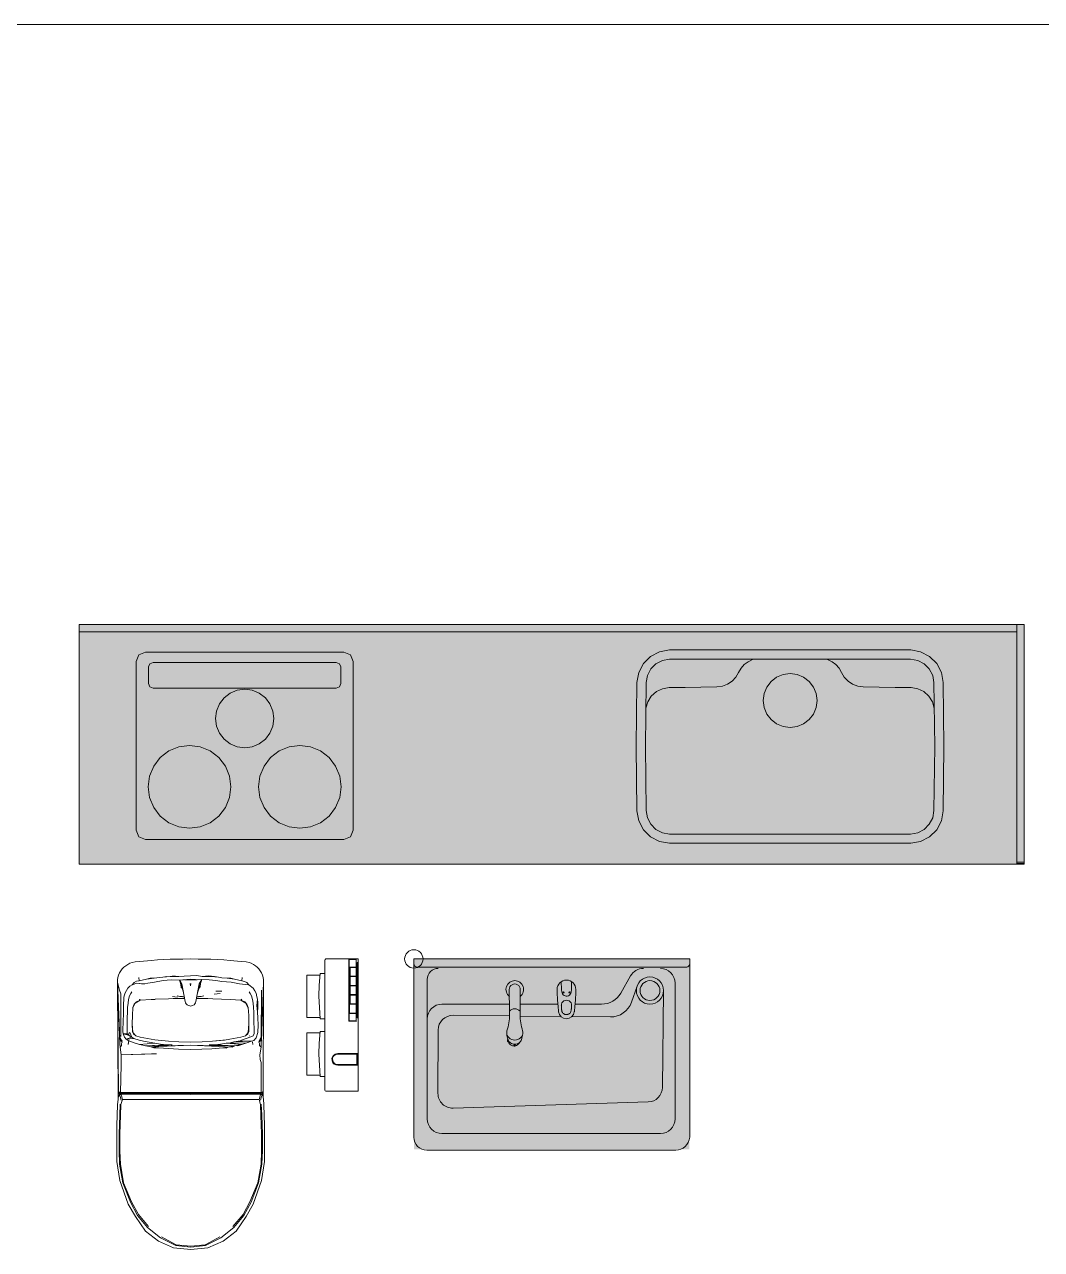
# Model space of a CAD drawing. Units: millimetres at full size, sheet at 1:100. Extents: x -361910 to 68111, y -79207 to 22945.
# Drawn here: x 14279 to 17044, y -23952 to -20620 of the extents above; entities that cross this region are included whole.
import ezdxf

# ---------------------------------------------------------------- set-up
doc = ezdxf.new("R2010")
doc.units = ezdxf.units.MM
doc.header["$LTSCALE"] = 100
doc.header["$PDMODE"] = 32
doc.header["$PDSIZE"] = 50
doc.layers.add('0-0_通り芯', color=4, linetype='Continuous', lineweight=9)
doc.layers.add('0-D_寸法', color=4, linetype='Continuous', lineweight=9)
doc.layers.add('8-5_設備・家電', color=254, linetype='Continuous')

msp = doc.modelspace()

# ---------------------------------------------------------------- linework, layer by layer
at = {"layer": '0-0_通り芯', "color": 7, "lineweight": 18}
msp.add_line((7457.9, -20620), (22101.1, -20620), dxfattribs=at)
at = {"layer": '0-D_寸法'}
for p, q in [((14427.4, -22251.4), (16977.4, -22251.4)), ((14427.4, -22251.4), (14427.4, -22903.4)), ((16977.4, -22251.4), (16977.4, -22903.4)), ((14427.4, -22271.5), (16977.4, -22271.5)), ((16032.4, -22321.1), (16688.4, -22321.1)), ((14589.7, -22334.5), (14582.4, -22352.3)), ((14582.4, -22811.2), (14582.4, -22352.3)), ((14589.7, -22334.5), (14607.4, -22327.2)), ((15147.4, -22327.2), (14607.4, -22327.2)), ((14619.5, -22358.4), (14628.4, -22354.8)), ((14628.4, -22354.8), (15126.4, -22354.8)), ((15172.4, -22811.2), (15172.4, -22352.3)), ((16032.8, -22346.2), (16687.9, -22346.2)), ((16258.1, -22347.2), (16262.2, -22346.2)), ((16462.6, -22347.2), (16458.6, -22346.2)), ((14619.5, -22358.4), (14615.9, -22367.3)), ((14615.9, -22367.3), (14615.9, -22412.4)), ((15138.9, -22412.4), (15138.9, -22367.3)), ((16213, -22395.4), (16220.5, -22382.5)), ((16507.8, -22395.4), (16500.3, -22382.5)), ((15135.2, -22421.3), (15126.4, -22425)), ((15135.2, -22421.3), (15138.9, -22412.4)), ((16161.6, -22421.6), (16176.4, -22419.7)), ((16176.4, -22419.7), (16190.4, -22414.5)), ((16544.4, -22419.7), (16530.4, -22414.5)), ((16559.1, -22421.6), (16544.4, -22419.7)), ((14628.4, -22425), (15126.4, -22425)), ((14607.4, -22836.2), (15147.4, -22836.2)), ((16032.4, -22846.8), (16688.4, -22846.8)), ((16032.8, -22821.7), (16687.9, -22821.7)), ((14427.4, -22903.4), (16977.4, -22903.4)), ((16997.4, -22898.4), (16977.4, -22898.4)), ((16977.4, -22902.1), (16997.4, -22902.1)), ((16977.4, -22903.4), (16997.4, -22903.4)), ((14544.4, -23188.7), (14548.9, -23184)), ((14548.9, -23184), (14553.8, -23179.8)), ((14565, -23173.3), (14571.1, -23171.1)), ((14571.1, -23171.1), (14579.4, -23169.3)), ((14579.4, -23169.3), (14592.7, -23167.9)), ((14657.4, -23163.2), (14674.7, -23162.4)), ((14674.7, -23162.4), (14692.1, -23161.9)), ((14692.1, -23161.9), (14709.4, -23161.6)), ((14709.4, -23161.6), (14730.2, -23161.4)), ((14730.2, -23161.4), (14751, -23161.6)), ((14751, -23161.6), (14768.3, -23161.9)), ((14768.3, -23161.9), (14785.7, -23162.4)), ((14785.7, -23162.4), (14803, -23163.2)), ((14803, -23163.2), (14820.3, -23164.1)), ((14820.3, -23164.1), (14837.6, -23165.3)), ((14837.6, -23165.3), (14867.7, -23167.9)), ((14867.7, -23167.9), (14881, -23169.3)), ((14906.6, -23179.8), (14911.5, -23184)), ((14911.5, -23184), (14916, -23188.7)), ((15096, -23162.9), (15095, -23164.4)), ((15160.7, -23162.7), (15161.2, -23162.2)), ((15160.7, -23162.7), (15160.7, -23330.2)), ((15161.1, -23163.7), (15160.7, -23163.7)), ((15161.1, -23329.2), (15161.1, -23162.3)), ((15161.1, -23163.7), (15180.7, -23162.9)), ((15180.4, -23161.4), (15161.2, -23162.2)), ((15163.1, -23183.8), (15162.8, -23184.1)), ((15180.7, -23184.5), (15162.8, -23184.5)), ((15163, -23183.5), (15180.7, -23183.5)), ((15163.1, -23183.8), (15180.4, -23183.8)), ((15164.1, -23208.7), (15164.1, -23184.2)), ((15180.4, -23162.9), (15180.4, -23161.4)), ((15180.4, -23162.9), (15180.4, -23183.8)), ((15180.7, -23183.5), (15180.4, -23183.8)), ((15180.4, -23184.2), (15180.4, -23208.7)), ((15180.7, -23184.5), (15180.4, -23184.2)), ((15185.7, -23171.5), (15183.7, -23171.5)), ((15337.4, -23161.4), (16087.4, -23161.4)), ((15337.4, -23646.4), (15337.4, -23161.4)), ((15345.1, -23183.4), (16079.7, -23183.4)), ((16087.4, -23646.4), (16087.4, -23161.4)), ((14531.4, -23224.9), (14531.7, -23218.3)), ((14531.7, -23218.3), (14532.9, -23211.9)), ((14532.9, -23211.9), (14534.7, -23205.6)), ((14534.7, -23205.6), (14537.3, -23199.6)), ((14537.3, -23199.6), (14540.6, -23194)), ((14540.6, -23194), (14544.4, -23188.7)), ((14589.6, -23211.5), (14590.6, -23221.3)), ((14590.6, -23221.3), (14610.5, -23216.7)), ((14610.5, -23216.7), (14631, -23213.6)), ((14632.5, -23224.8), (14655.5, -23220.4)), ((14654.4, -23210.8), (14665.1, -23208.8)), ((14654.4, -23210.8), (14674.4, -23209.2)), ((14655.5, -23220.4), (14677.1, -23218.6)), ((14677.1, -23218.6), (14700.6, -23219.5)), ((14700.6, -23219.5), (14701, -23219.5)), ((14703.5, -23229.9), (14700.6, -23219.5)), ((14709.1, -23218.5), (14700.9, -23218.9)), ((14700.9, -23218.9), (14711.1, -23253)), ((14706.6, -23229), (14700.9, -23218.9)), ((14701, -23219.3), (14702.8, -23227.4)), ((14714, -23218.2), (14729.6, -23216.7)), ((14730.2, -23217.9), (14714.8, -23218.2)), ((14743.6, -23217.4), (14729, -23217.3)), ((14729.6, -23216.7), (14738.2, -23217.4)), ((14745.6, -23218.2), (14730.2, -23217.9)), ((14740.4, -23217.5), (14749, -23218.2)), ((14747.1, -23218), (14745.6, -23218.2)), ((14749, -23218.2), (14760.1, -23217.5)), ((14760.9, -23217.4), (14749.2, -23253.3)), ((14760.7, -23217.4), (14753.8, -23228.9)), ((14761, -23217.4), (14760.6, -23218.1)), ((14795.3, -23208.8), (14779, -23207.6)), ((14786, -23209.2), (14806, -23210.8)), ((14795.3, -23208.8), (14806, -23210.8)), ((14829.4, -23213.6), (14849.9, -23216.7)), ((14849.9, -23216.7), (14869.8, -23221.3)), ((14869.8, -23221.3), (14870.8, -23211.5)), ((14916, -23188.7), (14919.8, -23194)), ((14919.8, -23194), (14923.1, -23199.6)), ((14923.1, -23199.6), (14925.7, -23205.6)), ((14925.7, -23205.6), (14927.5, -23211.9)), ((14927.5, -23211.9), (14928.7, -23218.3)), ((14929, -23224.9), (14928.7, -23218.3)), ((15046.4, -23320.3), (15046.4, -23205.3)), ((15082.1, -23205.3), (15046.4, -23205.3)), ((15082.4, -23201.3), (15079.6, -23233)), ((15082.4, -23201.3), (15095, -23201.3)), ((15162.8, -23208.4), (15180.7, -23208.4)), ((15163.1, -23209.2), (15162.8, -23209.5)), ((15180.7, -23209.5), (15162.8, -23209.5)), ((15164.1, -23233.7), (15164.1, -23209.2)), ((15180.4, -23208.7), (15180.7, -23208.4)), ((15180.4, -23209.2), (15180.4, -23233.7)), ((15373.9, -23596.4), (15373.9, -23217.1)), ((15926.7, -23207.3), (15900, -23254.2)), ((14531.4, -23224.9), (14536.9, -23246.1)), ((14531.4, -23224.9), (14537.9, -23379.2)), ((14531.4, -23224.9), (14537.8, -23393.1)), ((14531.4, -23224.9), (14534, -23523.7)), ((14531.4, -23224.9), (14533.6, -23539.1)), ((14536.9, -23246.1), (14540.3, -23256.3)), ((14555.8, -23247.2), (14559.5, -23241)), ((14559.5, -23241), (14565.3, -23235.7)), ((14565.3, -23235.7), (14571.9, -23231.8)), ((14605.3, -23229.9), (14584.1, -23227.5)), ((14703, -23228.6), (14704.1, -23230.9)), ((14704.9, -23240), (14703.4, -23229.3)), ((14703.4, -23230), (14704.8, -23240)), ((14704.6, -23238.7), (14706.8, -23238.5)), ((14706.9, -23238.8), (14704.6, -23238.7)), ((14704.7, -23232.1), (14705.1, -23232.9)), ((14707.2, -23240), (14704.9, -23240)), ((14715.8, -23277.5), (14706.6, -23229)), ((14730.2, -23234.4), (14729.5, -23228.5)), ((14729.5, -23228.5), (14730.2, -23231.5)), ((14730.9, -23228.5), (14730.2, -23234.4)), ((14730.2, -23231.5), (14730.9, -23228.5)), ((14753.8, -23228.9), (14744.6, -23277.5)), ((14755.5, -23240), (14753.5, -23240)), ((14755.8, -23238.7), (14753.9, -23238.8)), ((14754, -23238.6), (14755.8, -23238.7)), ((14755.3, -23234.6), (14756.4, -23234.4)), ((14756.9, -23229.9), (14755.5, -23240)), ((14757.1, -23229.3), (14756.3, -23234.4)), ((14757, -23230), (14756.6, -23230.4)), ((14757, -23230), (14757.4, -23228.6)), ((14815.6, -23248.7), (14799.4, -23249.3)), ((14799.4, -23249.3), (14807.6, -23248.9)), ((14807.6, -23248.9), (14815.6, -23248.7)), ((14815.4, -23223.1), (14841, -23224.4)), ((14841, -23224.4), (14863.2, -23228.7)), ((14863.2, -23228.7), (14888.6, -23231.8)), ((14888.5, -23231.8), (14900.9, -23240.9)), ((14889.5, -23250.7), (14892.7, -23255.7)), ((14900.9, -23241), (14905.1, -23247.8)), ((14905.1, -23247.8), (14908.4, -23254.5)), ((14908.4, -23254.5), (14910.8, -23264.1)), ((14922.5, -23379.2), (14923.5, -23246.1)), ((14922.6, -23393.1), (14923.5, -23246.1)), ((14922.7, -23385.4), (14929, -23224.9)), ((14927.5, -23536.4), (14929, -23224.9)), ((15162.8, -23233.4), (15180.7, -23233.4)), ((15163.1, -23234.2), (15162.8, -23234.5)), ((15180.7, -23234.5), (15162.8, -23234.5)), ((15164.1, -23258.7), (15164.1, -23234.2)), ((15180.4, -23233.7), (15180.7, -23233.4)), ((15180.4, -23234.2), (15180.4, -23258.7)), ((15596.9, -23244.4), (15597.7, -23303.6)), ((15626.1, -23303.6), (15626.9, -23244.4)), ((15740, -23251.7), (15740.6, -23254)), ((15740.6, -23254), (15741.7, -23256.4)), ((15777.9, -23249.4), (15777.9, -23244.4)), ((15929.1, -23279), (15944.5, -23235.2)), ((16013.4, -23510.9), (16016.4, -23247.9)), ((16047.9, -23596.4), (16047.9, -23227.1)), ((14579.9, -23281.4), (14573.6, -23293)), ((14573.6, -23293), (14577, -23284.6)), ((14593.5, -23273.7), (14579.9, -23281.4)), ((14634.4, -23271.2), (14670, -23270.1)), ((14670, -23270.1), (14714.3, -23269.4)), ((14683.2, -23269.1), (14695.7, -23269)), ((14701.1, -23263.1), (14693.9, -23262.1)), ((14695.7, -23269), (14714.2, -23269)), ((14708.3, -23263.9), (14701.1, -23263.1)), ((14713.3, -23264.3), (14708.3, -23263.9)), ((14708.9, -23268.1), (14714, -23268)), ((14714, -23268.2), (14708.9, -23268.1)), ((14708.9, -23268.6), (14714.1, -23268.4)), ((14714.2, -23269.1), (14709, -23269)), ((14715.8, -23277.5), (14716.8, -23280.7)), ((14716.8, -23280.7), (14718.6, -23283.8)), ((14718.6, -23283.8), (14720.6, -23285.8)), ((14720.6, -23285.8), (14724.6, -23288.3)), ((14735.8, -23288.3), (14739.8, -23285.8)), ((14743.6, -23280.7), (14744.6, -23277.5)), ((14746.1, -23269.4), (14790.4, -23270.1)), ((14751.5, -23268.8), (14746.2, -23268.8)), ((14746.2, -23269), (14764.7, -23269)), ((14751.4, -23269), (14746.2, -23269.1)), ((14746.3, -23268.4), (14751.5, -23268.6)), ((14746.3, -23268.6), (14751.5, -23268.8)), ((14746.4, -23268), (14751.5, -23268.1)), ((14751.5, -23268.1), (14746.4, -23268.2)), ((14752.1, -23263.9), (14747.1, -23264.3)), ((14764.7, -23269), (14777.2, -23269.1)), ((14790.4, -23270.1), (14814.2, -23270.8)), ((14794.8, -23257.5), (14810.6, -23255.2)), ((14802.8, -23256.3), (14794.8, -23257.5)), ((14810.6, -23255.2), (14802.8, -23256.3)), ((14814.2, -23270.8), (14837.6, -23271.8)), ((14837.6, -23271.8), (14866.9, -23273.7)), ((14866.9, -23273.7), (14877.4, -23278.2)), ((14880.5, -23281.4), (14866.9, -23273.7)), ((14868.3, -23270.6), (14869.3, -23272.5)), ((14868.4, -23271.4), (14868.3, -23270.6)), ((14869.3, -23272.5), (14868.4, -23271.4)), ((14877.4, -23278.2), (14883.4, -23284.6)), ((14887, -23294.8), (14880.5, -23281.4)), ((14883.4, -23284.6), (14886.8, -23293)), ((14892.7, -23255.7), (14895.9, -23261.8)), ((14895.9, -23261.8), (14898.5, -23272.1)), ((14898.5, -23272.1), (14900.2, -23281.3)), ((14900.2, -23281.3), (14901.3, -23293.3)), ((14910.8, -23264.1), (14911.9, -23270.9)), ((15162.8, -23258.4), (15180.7, -23258.4)), ((15163.1, -23259.2), (15162.8, -23259.5)), ((15180.7, -23259.5), (15162.8, -23259.5)), ((15162.8, -23283.5), (15180.7, -23283.5)), ((15164.1, -23283.8), (15164.1, -23259.2)), ((15164.1, -23284.6), (15164.1, -23284.3)), ((15180.4, -23258.7), (15180.7, -23258.4)), ((15180.4, -23259.2), (15180.4, -23283.8)), ((15180.4, -23283.8), (15180.7, -23283.5)), ((15180.4, -23284.6), (15180.4, -23284.3)), ((15180.7, -23284.6), (15180.4, -23284.3)), ((15180.4, -23284.6), (15180.4, -23308.8)), ((15413.9, -23284.4), (15597.4, -23284.4)), ((15626.3, -23284.4), (15729, -23284.4)), ((15760.3, -23259.6), (15762.4, -23257.3)), ((15775.8, -23284.4), (15847.9, -23284.4)), ((14557.8, -23321.8), (14558.4, -23305.7)), ((14558.4, -23305.7), (14559.2, -23293.3)), ((14571.8, -23337.8), (14572.1, -23315.5)), ((14572.1, -23315.5), (14573.6, -23293)), ((14724.6, -23288.3), (14727.9, -23289.3)), ((14727.9, -23289.3), (14730.2, -23289.4)), ((14730.2, -23289.4), (14732.5, -23289.3)), ((14732.5, -23289.3), (14735.8, -23288.3)), ((14886.8, -23293), (14888.3, -23315.5)), ((14901.3, -23293.3), (14902, -23306)), ((14902, -23306), (14902.7, -23321.6)), ((15046.4, -23320.3), (15082.2, -23320.3)), ((15162.4, -23308.9), (15163, -23309.5)), ((15180.7, -23308.5), (15162.8, -23308.5)), ((15163.1, -23309.2), (15162.8, -23308.9)), ((15180.4, -23309.2), (15163.1, -23309.2)), ((15164.1, -23308.8), (15164.1, -23308.5)), ((15180.7, -23308.5), (15180.4, -23308.8)), ((15180.4, -23309.5), (15180.4, -23309.2)), ((15180.4, -23309.2), (15180.7, -23309.5)), ((15180.4, -23309.5), (15180.4, -23330.1)), ((15597.7, -23316.3), (15444, -23314.7)), ((15597.7, -23303.6), (15597.7, -23313.3)), ((15626.1, -23303.6), (15626.1, -23313.3)), ((15737.4, -23317.8), (15626.1, -23316.6)), ((15730.3, -23299.9), (15729.8, -23294.2)), ((15730.9, -23304), (15730.3, -23299.9)), ((15739.1, -23296.9), (15739, -23295.8)), ((15742.6, -23308.4), (15741.4, -23306.9)), ((15760.9, -23309.7), (15762.2, -23308.4)), ((15765.7, -23296.9), (15765.8, -23295.8)), ((15871.9, -23319.2), (15767.1, -23318.1)), ((15773.9, -23304), (15774.5, -23299.9)), ((15774.5, -23299.9), (15775, -23294.2)), ((14546.4, -23359), (14546.8, -23327.8)), ((14557.5, -23351.3), (14558, -23333.2)), ((14557.5, -23364.8), (14557.5, -23351.3)), ((14558, -23333.2), (14557.8, -23321.8)), ((14571.7, -23337.8), (14573.4, -23361.5)), ((14572.1, -23358.3), (14571.8, -23337.8)), ((14887, -23361.5), (14888.7, -23337.8)), ((14902.7, -23321.6), (14902.4, -23333)), ((14902.4, -23333), (14902.9, -23351.2)), ((14902.9, -23351.2), (14903, -23364.5)), ((15082.5, -23324.3), (15095, -23324.3)), ((15180.7, -23330.1), (15160.7, -23329.2)), ((15161.2, -23330.7), (15160.7, -23330.2)), ((15161.1, -23329.2), (15161.2, -23330.7)), ((15161.2, -23330.7), (15180.4, -23331.5)), ((15180.4, -23331.5), (15180.4, -23330.1)), ((15180.4, -23331.5), (15180.7, -23331.2)), ((15185.7, -23321.5), (15183.7, -23321.5)), ((15752.4, -23323.9), (15752.4, -23324)), ((14537.9, -23379.2), (14541.1, -23384)), ((14537.9, -23379.2), (14538.4, -23384.7)), ((14541.1, -23384), (14544.4, -23388.1)), ((14547.2, -23365.5), (14546.4, -23359)), ((14547.2, -23365.5), (14557.5, -23364.8)), ((14550.9, -23374.2), (14547.2, -23365.5)), ((14547.2, -23365.5), (14561.4, -23368.8)), ((14561.4, -23368.8), (14557.5, -23364.8)), ((14562.6, -23384.3), (14560.9, -23393.9)), ((14561.5, -23387.1), (14560.9, -23393.9)), ((14561.4, -23368.8), (14563.2, -23362.2)), ((14570.5, -23373.8), (14561.4, -23368.8)), ((14561.5, -23387.1), (14562.6, -23384.3)), ((14562.6, -23384.3), (14576.5, -23389.1)), ((14563.2, -23362.2), (14564.8, -23361.6)), ((14570.5, -23373.8), (14564.8, -23361.6)), ((14574.7, -23364.7), (14572.1, -23358.3)), ((14573.4, -23361.5), (14581.1, -23370.1)), ((14581.2, -23370.1), (14574.7, -23364.7)), ((14590.1, -23382.5), (14576.1, -23378.2)), ((14593.2, -23373.7), (14581.2, -23370.1)), ((14602.5, -23384.7), (14590.1, -23382.5)), ((14603.1, -23376.1), (14593.2, -23373.7)), ((14613.1, -23378.2), (14603.1, -23376.1)), ((14623.2, -23380), (14613.1, -23378.2)), ((14633.3, -23381.5), (14623.2, -23380)), ((14698.7, -23387), (14670.6, -23385.4)), ((14730.2, -23387.4), (14698.7, -23387)), ((14761.7, -23387), (14730.2, -23387.4)), ((14789.8, -23385.4), (14761.7, -23387)), ((14848.3, -23386.8), (14835, -23390.2)), ((14866.1, -23383.7), (14848.3, -23386.8)), ((14895.5, -23385.2), (14848.3, -23386.8)), ((14894, -23373.6), (14866.1, -23383.6)), ((14895.5, -23385.2), (14866.1, -23383.7)), ((14885.7, -23364.7), (14879.2, -23370.1)), ((14879.3, -23370.1), (14887, -23361.5)), ((14883.4, -23389.1), (14895.5, -23385.2)), ((14888.3, -23358.3), (14885.7, -23364.7)), ((14891.4, -23370.8), (14890.2, -23370.4)), ((14898.9, -23387.1), (14899.5, -23393.9)), ((14916, -23388.1), (14919.3, -23384)), ((14916.4, -23384.8), (14918, -23382)), ((14918, -23382), (14921.6, -23374.8)), ((14919.3, -23384), (14922.5, -23379.2)), ((14922.1, -23384.7), (14922.5, -23379.2)), ((14922.5, -23387.9), (14922.1, -23384.7)), ((15046.4, -23477.5), (15046.4, -23362.5)), ((15082.1, -23362.5), (15046.4, -23362.5)), ((15082.4, -23358.5), (15079.6, -23390.2)), ((15082.4, -23358.5), (15095, -23358.5)), ((15403.5, -23354.6), (15403, -23527.2)), ((15592.5, -23381), (15592.5, -23385.5)), ((15593.2, -23379.9), (15593.2, -23379.9)), ((15593.6, -23381.1), (15594.6, -23383.6)), ((15594.6, -23383.6), (15596.1, -23386)), ((15594.8, -23383.9), (15594.8, -23387.1)), ((15596.1, -23386), (15598.1, -23388.1)), ((15596.2, -23376.3), (15599.6, -23378.8)), ((15611.9, -23382), (15616.2, -23381.7)), ((15616.2, -23381.7), (15620.3, -23380.6)), ((15629.2, -23383.6), (15630.2, -23381.1)), ((14537.8, -23393.1), (14539.1, -23401.4)), ((14542.7, -23396.9), (14539.1, -23401.4)), ((14539.1, -23401.4), (14541.6, -23421.8)), ((14637.8, -23419.1), (14541.6, -23421.8)), ((14623.6, -23419.2), (14541.6, -23421.8)), ((14542.5, -23391.4), (14544.4, -23388.1)), ((14542.7, -23396.9), (14542.5, -23391.4)), ((14576.5, -23389.1), (14591, -23394.2)), ((14591, -23394.1), (14621.9, -23400)), ((14680, -23394.8), (14621.9, -23400)), ((14695.5, -23396.6), (14621.9, -23400)), ((14711.1, -23397.1), (14621.9, -23400)), ((14621.9, -23400), (14642.7, -23402.9)), ((14630.7, -23403.2), (14621.9, -23400)), ((14637.8, -23419.1), (14623.6, -23419.2)), ((14642.7, -23402.9), (14630.7, -23403.2)), ((14648.8, -23393.2), (14633.4, -23390.4)), ((14642.7, -23402.9), (14670, -23405.3)), ((14664.4, -23394.7), (14648.8, -23393.2)), ((14670, -23405.3), (14697.5, -23406.8)), ((14711.1, -23397.1), (14695.5, -23396.6)), ((14730.2, -23396.2), (14711.1, -23397.1)), ((14843.1, -23401), (14730.2, -23396.3)), ((14764.9, -23396.6), (14749.3, -23397.1)), ((14764.9, -23396.6), (14858.9, -23397.8)), ((14796, -23394.7), (14780.4, -23394.8)), ((14780.4, -23394.8), (14850.6, -23397.7)), ((14788, -23405.5), (14817.7, -23402.9)), ((14811.6, -23393.2), (14796, -23394.7)), ((14796, -23394.7), (14850.6, -23397.7)), ((14817.7, -23402.9), (14834.6, -23400.6)), ((14827, -23403.6), (14817.7, -23402.9)), ((14835, -23390.2), (14827, -23390.4)), ((14834.6, -23400.6), (14827, -23403.6)), ((14834.6, -23400.6), (14850.6, -23397.7)), ((14883.4, -23389.1), (14835, -23390.2)), ((14869.4, -23393.7), (14835, -23390.2)), ((14850.6, -23397.7), (14843, -23401.1)), ((14869.4, -23393.7), (14858.9, -23397.7)), ((14869.4, -23393.7), (14883.4, -23389.1)), ((14916, -23388.1), (14917.9, -23391.4)), ((14917.9, -23391.4), (14917.7, -23396.9)), ((14922, -23401.4), (14917.7, -23396.9)), ((14918.5, -23422.5), (14922, -23401.4)), ((14922, -23401.4), (14922.6, -23393.1)), ((14922.6, -23393.1), (14922.5, -23387.9)), ((15123.2, -23420.2), (15117.7, -23424.8)), ((15130.5, -23418.4), (15123.2, -23420.2)), ((15123.9, -23421.8), (15130.2, -23420.2)), ((15182.4, -23420.2), (15130.2, -23420.2)), ((15130.5, -23418.4), (15185.4, -23418.4)), ((15182.4, -23450.4), (15182.4, -23418.4)), ((15182.7, -23418.7), (15182.4, -23418.4)), ((15182.7, -23418.7), (15183, -23418.4)), ((15182.7, -23418.7), (15182.7, -23450.1)), ((15183, -23450.4), (15183, -23418.4)), ((15185.4, -23420.2), (15183, -23420.2)), ((15185.4, -23418.4), (15185.4, -23450.4)), ((15185.7, -23418.7), (15185.4, -23418.4)), ((15185.7, -23420.3), (15185.4, -23420.2)), ((15610.1, -23393.3), (15610.1, -23397.5)), ((15610.2, -23397.7), (15610.9, -23398.6)), ((15611.9, -23393.3), (15615, -23393.1)), ((15613, -23398.3), (15613.3, -23397.5)), ((15613.3, -23393.3), (15613.3, -23397.2)), ((15615, -23393.1), (15618, -23392.5)), ((14541.6, -23449.2), (14539.3, -23524.2)), ((14541.6, -23421.8), (14541.9, -23434.7)), ((14541.9, -23434.7), (14541.6, -23449.2)), ((14919.1, -23434.7), (14918.5, -23422.5)), ((14921.9, -23443.4), (14919.1, -23434.7)), ((15117.7, -23424.8), (15114.7, -23431.3)), ((15114.7, -23431.3), (15115, -23438.8)), ((15115, -23438.8), (15117.3, -23443.5)), ((15116.5, -23431.6), (15119.1, -23425.8)), ((15116.7, -23438.3), (15116.5, -23431.6)), ((15118.7, -23442.5), (15116.7, -23438.3)), ((15117.3, -23443.5), (15120.8, -23447.2)), ((15121.8, -23445.8), (15118.7, -23442.5)), ((15119.1, -23425.8), (15123.9, -23421.8)), ((15120.8, -23447.2), (15125.3, -23449.6)), ((15125.7, -23447.9), (15121.8, -23445.8)), ((15125.3, -23449.6), (15130.5, -23450.4)), ((15130.2, -23448.7), (15125.7, -23447.9)), ((15182.4, -23448.7), (15130.2, -23448.7)), ((15130.5, -23450.4), (15185.4, -23450.4)), ((15182.4, -23450.4), (15182.7, -23450.1)), ((15182.7, -23450.1), (15183, -23450.4)), ((15185.4, -23448.7), (15183, -23448.7)), ((15185.4, -23448.7), (15185.7, -23448.6)), ((15185.7, -23450.1), (15185.4, -23450.4)), ((15046.4, -23477.5), (15082.2, -23477.5)), ((15082.5, -23481.5), (15095, -23481.5)), ((14534.3, -23533.1), (14533.2, -23542.6)), ((14534, -23523.7), (14534.8, -23522.9)), ((14536.8, -23530.7), (14534, -23523.7)), ((14534.8, -23522.9), (14536.2, -23524)), ((14537.6, -23526.4), (14534.8, -23522.9)), ((14536.2, -23524), (14537.6, -23526.4)), ((14540.2, -23528.8), (14536.4, -23531.5)), ((14536.7, -23525.2), (14536.7, -23524.8)), ((14537.6, -23526.4), (14536.8, -23527.3)), ((14536.8, -23527.3), (14536.8, -23530.7)), ((14537.4, -23530.7), (14536.8, -23530.7)), ((14539, -23527.3), (14537.6, -23526.4)), ((14541.1, -23545.9), (14538.4, -23535.9)), ((14539.3, -23524.2), (14539, -23527.3)), ((14922.4, -23527.3), (14539, -23527.3)), ((14542.3, -23533.7), (14544.9, -23543.9)), ((14916.5, -23543.9), (14730.7, -23543.3)), ((14920.5, -23557.6), (14916.5, -23543.9)), ((14923, -23535.9), (14920.4, -23545.9)), ((14925.1, -23531.5), (14921.2, -23528.8)), ((14922.4, -23527.3), (14922.1, -23524.2)), ((14925.1, -23531.5), (14923, -23535.9)), ((14924.6, -23530.7), (14924, -23530.7)), ((14924.6, -23531.2), (14924.6, -23527.3)), ((14927.1, -23533.1), (14925.1, -23531.5)), ((14926.1, -23523.5), (14926.1, -23523.3)), ((14928.3, -23542.6), (14927.1, -23533.1)), ((14929.9, -23558), (14928.3, -23542.6)), ((15098.1, -23521.4), (15185.7, -23521.4)), ((15444.3, -23567.3), (15974.7, -23550.4)), ((14535.9, -23637.9), (14537.7, -23586.3)), ((14537.7, -23586.3), (14539, -23556.5)), ((14539.7, -23587.2), (14537.9, -23638.3)), ((14541, -23557.6), (14539.7, -23587.2)), ((14921.7, -23587.2), (14920.5, -23557.6)), ((14923.5, -23638.3), (14921.7, -23587.2)), ((14922.5, -23556.5), (14923.7, -23586.3)), ((14923.7, -23586.3), (14925.5, -23637.9)), ((14931.7, -23614.1), (14929.9, -23558)), ((14529.8, -23614.1), (14529.8, -23712.7)), ((14931.7, -23712.7), (14931.7, -23614.1)), ((14535.9, -23683.4), (14535.9, -23637.9)), ((14537.9, -23638.3), (14537.9, -23683.5)), ((15413.9, -23636.4), (16007.9, -23636.4)), ((14537.4, -23719.1), (14535.9, -23683.4)), ((14537.9, -23683.5), (14539.4, -23719.1)), ((15372.4, -23681.4), (16049.4, -23681.4)), ((14529.8, -23712.7), (14538.2, -23764.1)), ((14546.3, -23770.7), (14537.4, -23719.1)), ((14539.4, -23719.1), (14548.3, -23770.7)), ((14924.1, -23719.1), (14915.1, -23770.7)), ((14923.2, -23764.1), (14931.7, -23712.7)), ((14538.2, -23764.1), (14560.7, -23827.9)), ((14566.9, -23823.3), (14546.3, -23770.7)), ((14548.3, -23770.7), (14569.8, -23821.9)), ((14915.1, -23770.7), (14894.6, -23823.3)), ((14900.8, -23827.9), (14923.2, -23764.1)), ((14560.7, -23827.9), (14580.1, -23862.3)), ((14586.3, -23858.7), (14566.9, -23823.3)), ((14569.8, -23821.9), (14588.5, -23856.8)), ((14894.6, -23823.3), (14875.1, -23858.7)), ((14881.3, -23862.3), (14900.8, -23827.9)), ((14580.1, -23862.3), (14607.3, -23901.5)), ((14613.5, -23892), (14586.3, -23858.7)), ((14588.5, -23856.8), (14616, -23889.3)), ((14845.5, -23889.3), (14873, -23856.8)), ((14875.1, -23858.7), (14847.9, -23892)), ((14854.2, -23901.5), (14881.3, -23862.3)), ((14607.3, -23901.5), (14642.7, -23928.7)), ((14648.9, -23920.1), (14613.5, -23892)), ((14690.2, -23940.8), (14648.9, -23920.1)), ((14651.4, -23917.5), (14691.5, -23938.7)), ((14812.5, -23920.1), (14771.2, -23940.8)), ((14847.9, -23892), (14812.5, -23920.1)), ((14818.7, -23928.7), (14854.2, -23901.5)), ((14642.7, -23928.7), (14684, -23947.5)), ((14684, -23947.5), (14730.7, -23951.6)), ((14730.7, -23944.9), (14690.2, -23940.8)), ((14691.5, -23938.7), (14730.7, -23942.4)), ((14771.2, -23940.8), (14730.7, -23944.9)), ((14730.7, -23951.6), (14777.4, -23947.5)), ((14777.4, -23947.5), (14818.7, -23928.7))]:
    msp.add_line(p, q, dxfattribs=at)
for points in [[(16997.4, -22893.4), (16997.4, -22251.4), (16977.4, -22251.4)], [(16032.4, -22321.1), (16005.4, -22325.8), (15981.1, -22338.4), (15961.6, -22357.8), (15948.9, -22382.1), (15944.1, -22409.2)], [(16688.4, -22321.1), (16715.4, -22325.8), (16739.7, -22338.4), (16759.2, -22357.8), (16771.9, -22382.1), (16776.7, -22409.2)], [(15126.4, -22354.8), (15135.2, -22358.4), (15138.9, -22367.3)], [(15147.4, -22327.2), (15165.1, -22334.5), (15172.4, -22352.3)], [(15969, -22409.8), (15972.5, -22390.3), (15981.7, -22372.7), (15995.8, -22358.7), (16013.4, -22349.6), (16032.8, -22346.2)], [(16220.5, -22382.5), (16227, -22370.9), (16235.7, -22360.9), (16246.2, -22352.9), (16258.1, -22347.2)], [(16500.3, -22382.5), (16493.8, -22370.9), (16485.1, -22360.9), (16474.6, -22352.9), (16462.6, -22347.2)], [(16751.7, -22409.8), (16748.2, -22390.3), (16739, -22372.7), (16725, -22358.7), (16707.4, -22349.6), (16687.9, -22346.2)], [(16360.4, -22385.1), (16341.4, -22387.6), (16323.7, -22394.9), (16308.6, -22406.6), (16296.9, -22421.8), (16289.6, -22439.5), (16287.1, -22458.6), (16289.6, -22477.6), (16296.9, -22495.3), (16308.6, -22510.6), (16323.7, -22522.3), (16341.4, -22529.6), (16360.4, -22532.1)], [(16360.4, -22385.1), (16379.4, -22387.6), (16397, -22394.9), (16412.2, -22406.6), (16423.9, -22421.8), (16431.2, -22439.5), (16433.7, -22458.6), (16431.2, -22477.6), (16423.9, -22495.3), (16412.2, -22510.6), (16397, -22522.3), (16379.4, -22529.6), (16360.4, -22532.1)], [(14615.9, -22412.4), (14619.5, -22421.3), (14628.4, -22425)], [(15944.1, -22409.2), (15941.9, -22584), (15944.1, -22758.8)], [(15969, -22409.8), (15966.9, -22584), (15969, -22758.1)], [(16031.3, -22423.5), (16074.8, -22422.7), (16118.2, -22422.1), (16161.6, -22421.6)], [(16190.4, -22414.5), (16202.8, -22406.3), (16213, -22395.4)], [(16530.4, -22414.5), (16518, -22406.3), (16507.8, -22395.4)], [(16689.4, -22423.5), (16646, -22422.7), (16602.6, -22422.1), (16559.1, -22421.6)], [(16751.7, -22409.8), (16753.9, -22584), (16751.7, -22758.1)], [(16776.7, -22409.2), (16778.9, -22584), (16776.7, -22758.8)], [(15968.2, -22479.5), (15973.3, -22461.9), (15983.1, -22446.4), (15996.8, -22434.3), (16013.3, -22426.4), (16031.3, -22423.5)], [(16752.6, -22479.5), (16747.5, -22461.9), (16737.7, -22446.4), (16724, -22434.3), (16707.5, -22426.4), (16689.4, -22423.5)], [(15944.1, -22758.8), (15948.9, -22785.8), (15961.6, -22810.1), (15981.1, -22829.5), (16005.4, -22842.1), (16032.4, -22846.8)], [(16032.8, -22821.7), (16013.4, -22818.3), (15995.8, -22809.2), (15981.7, -22795.2), (15972.5, -22777.7), (15969, -22758.1)], [(16687.9, -22821.7), (16707.4, -22818.3), (16725, -22809.2), (16739, -22795.2), (16748.2, -22777.7), (16751.7, -22758.1)], [(16776.7, -22758.8), (16771.9, -22785.8), (16759.1, -22810.1), (16739.7, -22829.5), (16715.4, -22842.1), (16688.4, -22846.8)], [(14582.4, -22811.2), (14589.7, -22828.9), (14607.4, -22836.2)], [(15147.4, -22836.2), (15165.1, -22828.9), (15172.4, -22811.2)], [(16997.4, -22893.4), (16997.4, -22898.4), (16997.4, -22902.1), (16997.4, -22903.4)], [(14553.8, -23179.8), (14559.3, -23176.3), (14565, -23173.3)], [(14592.7, -23167.9), (14622.8, -23165.3), (14640.1, -23164.1), (14657.4, -23163.2)], [(14881, -23169.3), (14889.3, -23171.1), (14895.4, -23173.3)], [(14895.4, -23173.3), (14901.2, -23176.3), (14906.6, -23179.8)], [(15098.1, -23521.4), (15096, -23520), (15095, -23518.4), (15095, -23164.4)], [(15096, -23162.9), (15098.1, -23161.4), (15185.7, -23161.4), (15185.7, -23521.4)], [(15163.1, -23183.8), (15163, -23183.5), (15162.4, -23184.1)], [(15180.4, -23184.2), (15163.1, -23184.2), (15162.8, -23184.5)], [(15180.7, -23331.2), (15180.7, -23161.7), (15180.4, -23161.4)], [(15180.7, -23316.5), (15183.7, -23321.5), (15183.7, -23171.5), (15180.7, -23176.5)], [(14610.5, -23216.7), (14620.8, -23213.9), (14631, -23213.6), (14645.4, -23211.8), (14654.4, -23210.8)], [(14674.4, -23209.2), (14698.7, -23208.7), (14681.1, -23207.5)], [(14730.2, -23207.6), (14712.7, -23208.3), (14698.7, -23208.7)], [(14709.1, -23218.5), (14711.4, -23218.2), (14729.6, -23216.7)], [(14729, -23217.3), (14730.2, -23217.9), (14740.4, -23217.5)], [(14761.7, -23208.7), (14747.7, -23206.3), (14730.2, -23207.6)], [(14760.7, -23217.4), (14780.6, -23218.4), (14799.4, -23219.9), (14815.4, -23223.1)], [(14779, -23207.6), (14761.7, -23208.7), (14786, -23209.2)], [(14806, -23210.8), (14814.9, -23212.7), (14829.4, -23213.6), (14839.6, -23213.9), (14849.9, -23216.7)], [(15162.8, -23208.4), (15163.1, -23208.7), (15180.4, -23208.7)], [(15180.7, -23209.5), (15180.4, -23209.2), (15163.1, -23209.2)], [(14550.3, -23259.4), (14552.6, -23253.1), (14555.8, -23247.2)], [(14559.2, -23293.3), (14560.2, -23281.3), (14561.9, -23272.1), (14564.5, -23261.8), (14567.7, -23255.7), (14570.9, -23250.7)], [(14571.9, -23231.8), (14577, -23225.3), (14583.2, -23221.5), (14590.6, -23221.3)], [(14571.9, -23231.8), (14584.1, -23227.5), (14597.2, -23228.7), (14613.9, -23226.9), (14632.5, -23224.8)], [(14703.4, -23230), (14704.2, -23231.5), (14704.8, -23232.3)], [(14705.7, -23234.9), (14704, -23234.4), (14705.6, -23234.7)], [(14755.6, -23240), (14756.4, -23234.4), (14755.2, -23234.7)], [(14756.9, -23229.6), (14757.4, -23228.6), (14757.6, -23227.5)], [(14869.8, -23221.3), (14877.3, -23222.5), (14883.4, -23225.3), (14888.5, -23231.8)], [(15082.5, -23324.3), (15078.7, -23262.8), (15079.6, -23233)], [(15162.8, -23233.4), (15163.1, -23233.7), (15180.4, -23233.7)], [(15180.7, -23234.5), (15180.4, -23234.2), (15163.1, -23234.2)], [(15727, -23251.3), (15727, -23250.7), (15726.9, -23250), (15726.9, -23249.4), (15726.9, -23244.4)], [(15729.8, -23294.2), (15729.5, -23290.6), (15728.2, -23273.9), (15727, -23251.3)], [(15762.4, -23257.3), (15763.9, -23254.6), (15764.8, -23251.5)], [(15775, -23294.2), (15775.3, -23290.6), (15776.6, -23273.9), (15777.8, -23251.3)], [(15777.8, -23251.3), (15777.8, -23250.7), (15777.8, -23250), (15777.9, -23249.4)], [(14540.7, -23369.2), (14540.2, -23372.3), (14540.3, -23256.3)], [(14546.9, -23327.8), (14547.9, -23313), (14548.3, -23298.4), (14548, -23284.3), (14548.5, -23270.9)], [(14548.5, -23270.9), (14549.1, -23265), (14550.3, -23259.4)], [(14577, -23284.6), (14583, -23278.2), (14593.5, -23273.7)], [(14593.5, -23273.7), (14622.8, -23271.8), (14634.4, -23271.3)], [(14694.7, -23265.3), (14687.8, -23264.3), (14680.8, -23263.2)], [(14714.2, -23268.8), (14709, -23268.8), (14714.1, -23268.6)], [(14739.8, -23285.8), (14741.8, -23283.8), (14743.6, -23280.7)], [(14766.5, -23262.1), (14759.3, -23263.1), (14752.1, -23263.9)], [(14911.9, -23270.9), (14910.1, -23288.3), (14912.3, -23304.9)], [(14911.9, -23270.9), (14913.3, -23281.2), (14913.2, -23293), (14912.3, -23304.9), (14913.4, -23322.3), (14913.7, -23340.4), (14913.6, -23361.5)], [(15162.8, -23258.4), (15163.1, -23258.7), (15180.4, -23258.7)], [(15162.8, -23283.5), (15163.1, -23283.8), (15180.4, -23283.8)], [(15180.4, -23284.3), (15163.1, -23284.3), (15162.8, -23284.6), (15180.7, -23284.6)], [(15180.7, -23259.5), (15180.4, -23259.2), (15163.1, -23259.2)], [(15741.7, -23256.4), (15743.7, -23258.9), (15746.3, -23260.9), (15749.1, -23261.9), (15751.9, -23262.4), (15754.7, -23262.2), (15757.6, -23261.3), (15760.3, -23259.6)], [(14888.3, -23315.5), (14888.6, -23337.8), (14888.3, -23358.3)], [(15162.8, -23308.5), (15163.1, -23308.8), (15180.4, -23308.8)], [(15163.1, -23309.2), (15163, -23309.5), (15180.7, -23309.5)], [(15739, -23295.8), (15738.9, -23294.8), (15738.8, -23293.7), (15738.7, -23292.6), (15738.7, -23291.6), (15738.6, -23290.5), (15738.5, -23289.4), (15738.4, -23288.4)], [(15739.4, -23301.1), (15739.3, -23300.1), (15739.3, -23299), (15739.2, -23297.9), (15739.1, -23296.9)], [(15741.4, -23306.9), (15740.2, -23304.2), (15739.4, -23301.1)], [(15752.4, -23312.9), (15751.6, -23312.9), (15750.5, -23312.8), (15749.5, -23312.6), (15748.4, -23312.3), (15747.4, -23311.9), (15747, -23311.7), (15745.3, -23310.8), (15743.9, -23309.7), (15742.6, -23308.4)], [(15752.4, -23312.9), (15753.2, -23312.9), (15754.3, -23312.8), (15755.3, -23312.6), (15756.4, -23312.3), (15757.4, -23311.9), (15757.8, -23311.7), (15759.4, -23310.8), (15760.9, -23309.7)], [(15762.2, -23308.4), (15763.4, -23306.9), (15764.6, -23304.2), (15765.3, -23301.1)], [(15765.3, -23301.1), (15765.4, -23300.1), (15765.5, -23299), (15765.6, -23297.9), (15765.7, -23296.9)], [(15765.8, -23295.8), (15765.9, -23294.8), (15766, -23293.7), (15766, -23292.6), (15766.1, -23291.6), (15766.2, -23290.5), (15766.3, -23289.4), (15766.3, -23288.6)], [(14538.4, -23384.7), (14537.9, -23387.9), (14537.8, -23393.1)], [(14538.8, -23374.8), (14542.4, -23382), (14544, -23384.8)], [(14562.6, -23384.3), (14555.1, -23379.4), (14550.9, -23374.2)], [(14591, -23394.2), (14633.4, -23390.4), (14617.5, -23388), (14602.5, -23384.7)], [(14670.6, -23385.4), (14642.6, -23382.7), (14633.3, -23381.5)], [(14789.8, -23385.4), (14822.5, -23382.1), (14837.3, -23380)], [(14827.1, -23381.5), (14817.8, -23382.7), (14789.8, -23385.4)], [(14879.2, -23370.1), (14867.3, -23373.7), (14857.3, -23376.1), (14847.3, -23378.2), (14837.2, -23380), (14827.1, -23381.5)], [(14903, -23364.5), (14900.4, -23370.2), (14894, -23373.6)], [(14913.6, -23361.5), (14908.7, -23375.5), (14901.9, -23383.2), (14895.5, -23385.2)], [(15590.6, -23357.1), (15590, -23359.8), (15589.8, -23362.6), (15590.2, -23366.4), (15591.4, -23370), (15593.5, -23373.4), (15596.2, -23376.3)], [(15593.3, -23386.7), (15594.4, -23387.1), (15594.8, -23387.2)], [(15599.6, -23378.8), (15603.4, -23380.6), (15607.6, -23381.7), (15611.9, -23382)], [(15618, -23392.5), (15620.8, -23391.4), (15623.4, -23389.9), (15625.7, -23388.1), (15627.6, -23386), (15629.2, -23383.6)], [(15620.3, -23380.6), (15624.2, -23378.8), (15627.5, -23376.3), (15630.3, -23373.4), (15632.3, -23370), (15633.6, -23366.4), (15634, -23362.6), (15633.8, -23359.8), (15633.1, -23357.1)], [(14697.5, -23406.8), (14730.2, -23407.3), (14761.3, -23406.9), (14788, -23405.5)], [(14850.6, -23397.7), (14869.4, -23393.7), (14827, -23390.4), (14811.6, -23393.2)], [(15082.5, -23481.5), (15078.7, -23420), (15079.6, -23390.2)], [(15598.1, -23388.1), (15600.4, -23389.9), (15603, -23391.4), (15605.8, -23392.5), (15608.8, -23393.1), (15611.9, -23393.3)], [(14539.3, -23524.2), (14922.1, -23524.2), (14921.9, -23443.4)], [(14533.2, -23542.6), (14531.5, -23558), (14529.8, -23614.1)], [(14538.4, -23535.9), (14536.4, -23531.5), (14534.3, -23533.1)], [(14730.7, -23530), (14540.2, -23528.8), (14542.3, -23533.7)], [(14730.7, -23543.3), (14544.9, -23543.9), (14540.9, -23557.6)], [(14916.5, -23543.9), (14919.1, -23533.7), (14921.2, -23528.8), (14730.7, -23530)], [(14924.6, -23527.3), (14923.8, -23526.4), (14922.4, -23527.3)], [(14926.6, -23522.9), (14923.8, -23526.4), (14925.2, -23524)], [(14926.6, -23522.9), (14927.4, -23523.7), (14927.4, -23535.9)], [(14913.1, -23770.7), (14922.1, -23719.1), (14923.5, -23683.5), (14923.5, -23638.3)], [(14925.5, -23637.9), (14925.5, -23683.4), (14924.1, -23719.1)], [(14873, -23856.8), (14891.7, -23821.9), (14913.1, -23770.7)], [(14730.7, -23942.4), (14770, -23938.7), (14810.1, -23917.5)]]:
    msp.add_lwpolyline(points, dxfattribs=at)
for points in [[(14877.4, -22428), (14898, -22430.7), (14917.1, -22438.7), (14933.6, -22451.3), (14946.2, -22467.9), (14954.2, -22487.1), (14956.9, -22507.7), (14954.2, -22528.4), (14946.2, -22547.6), (14933.6, -22564.1), (14917.1, -22576.8), (14898, -22584.8), (14877.4, -22587.5), (14856.8, -22584.8), (14837.6, -22576.8), (14821.2, -22564.1), (14808.5, -22547.6), (14800.6, -22528.4), (14797.9, -22507.7), (14800.6, -22487.1), (14808.5, -22467.9), (14821.2, -22451.3), (14837.6, -22438.7), (14856.8, -22430.7)], [(14698.3, -22584.3), (14727.4, -22580.5), (14756.5, -22584.3), (14783.6, -22595.6), (14806.9, -22613.5), (14824.8, -22636.9), (14836.1, -22664.1), (14839.9, -22693.3), (14836.1, -22722.5), (14824.8, -22749.7), (14806.9, -22773.1), (14783.6, -22791), (14756.5, -22802.3), (14727.4, -22806.1), (14698.3, -22802.3), (14671.1, -22791), (14647.8, -22773.1), (14630, -22749.7), (14618.7, -22722.5), (14614.9, -22693.3), (14618.7, -22664.1), (14630, -22636.9), (14647.8, -22613.5), (14671.1, -22595.6)], [(14998.3, -22584.3), (15027.4, -22580.5), (15056.5, -22584.3), (15083.6, -22595.6), (15106.9, -22613.5), (15124.8, -22636.9), (15136.1, -22664.1), (15139.9, -22693.3), (15136.1, -22722.5), (15124.8, -22749.7), (15106.9, -22773.1), (15083.6, -22791), (15056.5, -22802.3), (15027.4, -22806.1), (14998.3, -22802.3), (14971.1, -22791), (14947.8, -22773.1), (14930, -22749.7), (14918.7, -22722.5), (14914.9, -22693.3), (14918.7, -22664.1), (14930, -22636.9), (14947.8, -22613.5), (14971.1, -22595.6)], [(15162.4, -23308.9), (15162.8, -23308.9), (15162.8, -23184.1), (15162.4, -23184.1)], [(14591.1, -23272.5), (14592.1, -23270.6), (14592, -23271.4)], [(14570.5, -23373.8), (14555.1, -23379.4), (14576.1, -23378.2)], [(14664.4, -23394.7), (14607.8, -23397.3), (14680, -23394.8)], [(14922.1, -23524.2), (14925.2, -23524), (14926.6, -23522.9)]]:
    msp.add_lwpolyline(points, close=True, dxfattribs=at)
for centre, radius in [((15979.4, -23247.4), 37), ((15979.4, -23247.4), 27), ((15744.4, -23252.4), 1.47), ((15760.5, -23252.4), 1.47)]:
    msp.add_circle(centre, radius, dxfattribs=at)
for centre, radius, start, end in [((15345.1, -23176.4), 7, 180, 270), ((15403.9, -23217.1), 30, 90, 180), ((15961.5, -23227.1), 40, 90, 150.2789), ((16007.9, -23227.1), 40, 0, 90), ((16079.7, -23176.4), 7, 270, 0), ((15611.9, -23244.4), 24, 307.9032, 232.0968), ((15752.4, -23244.5), 25.5, 0.1583, 179.8417), ((15611.9, -23244.4), 15, 359.0295, 180.9705), ((15908.6, -23227.8), 170.3, 178.4456, 188.0683), ((15596.2, -23227.8), 170.3, 351.9943, 1.5543), ((15847.9, -23224.4), 60, 270, 330.2789), ((15413.9, -23324.4), 40, 90, 180), ((15752.4, -23287.5), 14, 355.4889, 184.5111), ((15872.5, -23259.2), 60, 269.3939, 340.7186), ((15443.5, -23354.7), 40, 89.3939, 179.8144), ((15457.7, -23313.3), 140, 341.7415, 0), ((15611.9, -23315.5), 18.6, 40.4481, 140.1135), ((15766.1, -23313.3), 140, 180, 198.2585), ((15681.6, -23312.4), 50, 8.0559, 9.7602), ((15752.4, -23302.4), 21.5, 188.0559, 351.9441), ((15823.2, -23312.4), 50, 170.2398, 171.9441), ((15690.5, -23350.7), 101.6, 188.1014, 197.3889), ((15593.6, -23380.9), 1.13, 114.6716, 181.9539), ((15593.7, -23385.5), 1.2, 180.0067, 249.8672), ((15608, -23383.5), 13.7, 195.5116, 243.4118), ((15533.2, -23350.7), 101.6, 342.6111, 351.8986), ((15609.3, -23381.9), 15.8, 241.7768, 273.0574), ((15611.8, -23397.8), 1.23, 218.9254, 338.0594), ((15610.5, -23382), 15.7, 280.3354, 324.0118), ((15613.1, -23384.2), 12.3, 324.8229, 335.2643), ((15973.4, -23510.4), 40, 271.8256, 359.3474), ((15443, -23527.3), 40, 179.8144, 271.8256), ((15413.9, -23596.4), 40, 180, 270), ((16007.9, -23596.4), 40, 270, 0), ((15372.4, -23646.4), 35, 180, 270), ((16049.8, -23643.8), 37.7, 269.3548, 355.9386)]:
    msp.add_arc(centre, radius, start, end, dxfattribs=at)
msp.add_point((15337.4, -23161.4), dxfattribs=at)
at = {"layer": '8-5_設備・家電'}
for points in [[(16997.4, -22251.4), (14427.4, -22251.4), (16997.4, -22903.4), (14427.4, -22903.4)], [(15337.4, -23161.4), (15337.4, -23679.3), (16086.7, -23161.4), (16086.7, -23679.3)]]:
    msp.add_solid(points, dxfattribs=at)

doc.saveas('drawing.dxf')
